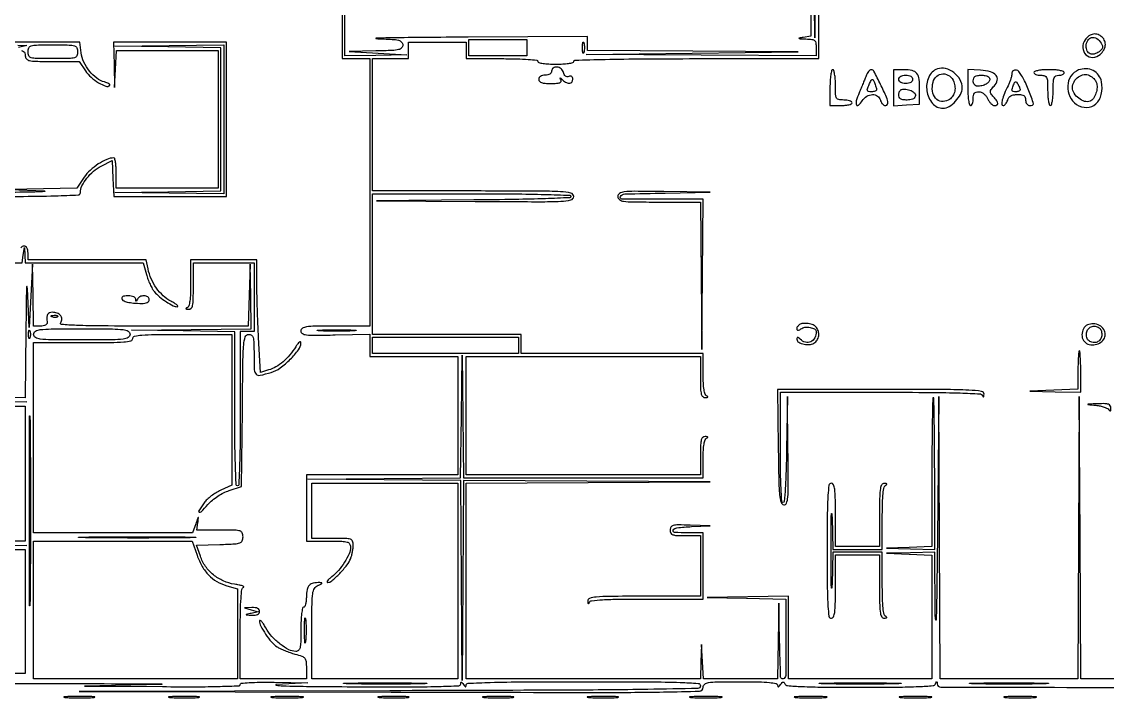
# Model space of a CAD drawing. Extents: x 23 to 255, y 40 to 184.
# Drawn here: x 200.56 to 233.89, y 39.85 to 60.61 of the extents above; entities that cross this region are included whole.
import ezdxf

# ---------------------------------------------------------------- set-up
doc = ezdxf.new("R2010")
doc.units = 0
doc.header["$MEASUREMENT"] = 0

msp = doc.modelspace()

# ---------------------------------------------------------------- linework, layer by layer
for points in [[(207.919475, 175.632891, 0.000007), (191.762556, 175.634099, 0.00002), (173.0434, 175.634494, 0.000013), (151.49745, 175.633531)], [(224.931459, 64.52865), (224.911519, 60.1083), (224.8668, 64.2537, 0.000649)], [(237.134568, 40.4388), (233.074537, 40.4388), (233.051833, 44.77455), (233.029129, 49.1103), (233.008765, 44.77455), (232.9884, 40.4388), (230.8734, 40.4388), (228.7584, 40.4388), (228.738404, 44.77455), (228.718409, 49.1103), (228.6738, 44.7534, -0.000792), (228.655278, 43.186748, -0.003405), (228.636421, 42.254131, -0.880238), (228.622411, 42.252722, -0.054365), (228.609196, 42.36345), (228.5892, 44.3304), (227.84895, 44.31318), (227.1087, 44.29596), (227.80665, 44.267459), (228.5046, 44.238957), (228.5046, 42.338879), (228.5046, 40.4388), (226.305, 40.4388), (224.1054, 40.4388), (224.1054, 41.7078), (224.1054, 42.9768), (222.85755, 42.958166), (221.6097, 42.939532), (222.81525, 42.913543), (224.0208, 42.887554), (224.0208, 41.663177, -0.002436), (224.015359, 40.546353, -0.323263), (223.938841, 40.442515, -0.498164), (223.860599, 40.497661, -0.002509), (223.830244, 41.60205), (223.804113, 42.7653), (223.785557, 41.60205), (223.767, 40.4388), (222.628937, 40.4388), (221.490874, 40.4388), (221.460838, 40.96755), (221.430801, 41.4963), (221.414501, 40.96755), (221.3982, 40.4388), (217.8027, 40.4388), (214.2072, 40.4388), (214.2072, 43.44122), (214.2072, 46.44364), (217.95075, 46.466573), (221.6943, 46.489506), (217.909505, 46.509753), (214.124711, 46.53), (214.101417, 43.46325), (214.078123, 40.3965), (214.058061, 43.461912), (214.038, 46.527323), (211.69035, 46.551206), (209.3427, 46.575088), (211.688731, 46.594844), (214.034763, 46.6146), (214.059235, 48.49695), (214.083706, 50.3793), (214.103153, 48.49695), (214.1226, 46.6146), (217.8027, 46.6146), (221.4828, 46.6146), (221.4828, 47.19975, -0.011894), (221.488994, 47.460096, -0.029834), (221.509315, 47.648885, -0.038846), (221.541388, 47.777423, -0.219708), (221.58855, 47.827571, 0.051902), (221.622224, 47.845413, 0.449116), (221.624257, 47.860309, 0.185333), (221.602642, 47.871996, 0.021021), (221.54625, 47.876921, 0.189296), (221.470108, 47.850918, 0.156224), (221.424399, 47.777622, 0.05481), (221.402954, 47.623382, 0.00716), (221.3982, 47.2914), (221.3982, 46.6992), (217.8027, 46.6992), (214.2072, 46.6992), (214.2072, 48.5181), (214.2072, 50.337), (217.8027, 50.337), (221.3982, 50.337), (221.3982, 49.7025, 0.006464), (221.402835, 49.344006, 0.051478), (221.424062, 49.180005, 0.151127), (221.469719, 49.102362, 0.198634), (221.54625, 49.074679, 0.021021), (221.602642, 49.079604, 0.185333), (221.624257, 49.091291, 0.449116), (221.622224, 49.106187, 0.051902), (221.58855, 49.124029, -0.22427), (221.540804, 49.175691, -0.037086), (221.508953, 49.311321, -0.028397), (221.488859, 49.512118, -0.010741), (221.4828, 49.79415), (221.4828, 50.4216), (218.691, 50.4216), (215.8992, 50.4216), (215.8992, 50.7177), (215.8992, 51.0138), (213.615, 51.0138), (211.3308, 51.0138), (211.3308, 53.1711), (211.3308, 55.3284), (214.3764, 55.3284, -0.001938), (215.681574, 55.323341, -0.004916), (216.629584, 55.30667, -0.00127), (217.384072, 55.284063, -0.404728), (217.422, 55.244882, -0.402274), (217.384429, 55.205741, -0.001279), (216.639738, 55.177147, -0.00498), (215.708963, 55.153073, -0.002017), (214.43985, 55.138015), (211.4577, 55.114665), (214.48215, 55.094632, 0.000771), (216.460984, 55.084577, 0.013206), (217.109898, 55.099421, 0.041206), (217.423722, 55.140974, 0.352833), (217.5066, 55.2438, 0.353515), (217.422921, 55.347362, 0.039232), (217.099463, 55.390691, 0.012921), (216.43438, 55.409917, 0.000765), (214.4187, 55.413), (211.3308, 55.413), (211.3308, 57.4434), (211.3308, 59.4738), (211.8807, 59.4738), (212.4306, 59.4738), (212.4306, 59.7276), (212.4306, 59.9814), (213.3189, 59.9814), (214.2072, 59.9814), (214.2072, 59.7276), (214.2072, 59.4738), (215.307, 59.4738, -0.005894), (215.76452, 59.468407, -0.0133), (216.1107, 59.451023, -0.008303), (216.373469, 59.426415, -0.382355), (216.4068, 59.3892, 0.345347), (216.433373, 59.355315, 0.022017), (216.565425, 59.329004, 0.024301), (216.742106, 59.310552, 0.013867), (216.9567, 59.3046, 0.013867), (217.171294, 59.310552, 0.024301), (217.347975, 59.329004, 0.022017), (217.480027, 59.355315, 0.345347), (217.5066, 59.3892, -0.406577), (217.546094, 59.42974, -0.000919), (218.468925, 59.452175, -0.004094), (219.633756, 59.468811, -0.001523), (221.2713, 59.4738), (225.036, 59.4738), (225.036, 63.9153)], [(210.4002, 63.2808), (210.4002, 59.4738), (210.8232, 59.4738), (211.2462, 59.4738), (211.2462, 55.3707), (211.2462, 51.2676), (210.1887, 51.2676, 0.00326), (209.566635, 51.263544, 0.03152), (209.303418, 51.243486, 0.098473), (209.176731, 51.199328, 0.2655), (209.131046, 51.11955, 0.26604), (209.176185, 51.040528, 0.104591), (209.29943, 50.999229, 0.031799), (209.558837, 50.985898, 0.003083), (210.188546, 50.997485), (211.2462, 51.02347), (211.2462, 50.680235), (211.2462, 50.337), (212.5998, 50.337), (213.9534, 50.337), (213.9534, 48.5181), (213.9534, 46.6992), (211.6269, 46.6992), (209.3004, 46.6992), (209.3004, 45.684), (209.3004, 44.6688), (209.9772, 44.6688, -0.00507), (210.393798, 44.664576, -0.060113), (210.553487, 44.642014, -0.193351), (210.626219, 44.587586, -0.13745), (210.654, 44.488436, -0.103079), (210.611384, 44.283915, -0.037935), (210.472773, 44.021967, -0.037484), (210.283574, 43.766501, -0.054349), (210.078332, 43.575372, 0.020253), (209.997401, 43.509697, 0.052132), (209.946437, 43.454373, 0.147816), (209.933836, 43.4195, 0.421915), (209.949542, 43.40248, 0.188076), (210.084067, 43.450796, 0.021339), (210.32301, 43.677576, 0.02624), (210.545876, 43.933547, 0.075287), (210.66137, 44.138285, 0.027186), (210.690972, 44.231027, 0.01701), (210.715914, 44.342256, 0.017062), (210.733057, 44.453833, 0.029592), (210.7386, 44.547407, 0.094538), (210.716065, 44.665524, 0.223579), (210.652304, 44.725384, 0.073537), (210.510679, 44.749273, 0.005075), (210.1041, 44.7534), (209.4696, 44.7534), (209.4696, 45.5994), (209.4696, 46.4454), (211.7115, 46.4454), (213.9534, 46.4454), (213.9534, 43.4421), (213.9534, 40.4388), (211.7115, 40.4388), (209.4696, 40.4388), (209.4696, 41.837426, -0.002003), (209.473239, 42.745545, -0.030088), (209.494785, 43.061121, -0.104788), (209.550325, 43.219567, -0.16206), (209.65995, 43.312564, 0.010889), (209.747294, 43.349901, 0.152103), (209.772537, 43.372384, 0.522245), (209.765505, 43.388076, 0.037254), (209.709169, 43.394438, 0.05951), (209.51268, 43.378506, 0.152941), (209.389207, 43.310521, 0.142658), (209.321443, 43.180532, 0.049326), (209.3004, 42.967749, -0.024256), (209.294273, 42.841534, -0.038627), (209.275549, 42.735146, -0.045489), (209.248525, 42.659319, -0.292306), (209.2158, 42.6384, 0.358912), (209.180791, 42.609554, 0.01702), (209.154994, 42.44805, 0.020476), (209.136945, 42.232166, 0.010616), (209.1312, 41.9616, -0.005727), (209.126697, 41.568467, -0.051194), (209.105153, 41.397305, -0.155008), (209.057127, 41.316282, -0.184076), (208.974511, 41.2848, -0.122705), (208.760462, 41.338133, -0.04431), (208.495781, 41.510389, -0.042824), (208.242102, 41.747237, -0.054747), (208.05523, 42.006402, 0.014191), (207.981916, 42.127685, 0.036718), (207.92046, 42.209286, 0.110463), (207.882117, 42.237352, 0.536836), (207.863592, 42.225386, 0.122648), (207.902762, 42.059716, 0.028913), (208.048679, 41.812979, 0.030663), (208.230115, 41.57588, 0.069178), (208.400088, 41.42735, 0.03424), (208.499932, 41.371294, 0.014031), (208.642243, 41.30858, 0.013805), (208.799367, 41.249545, 0.017193), (208.948498, 41.203836, -0.019135), (209.163092, 41.137148, -0.137167), (209.251062, 41.075376, -0.148795), (209.290627, 40.979272, -0.023784), (209.3004, 40.773939), (209.3004, 40.4388), (208.2852, 40.4388), (207.27, 40.4388), (207.27, 41.82765, -0.00367), (207.274975, 42.505533, -0.014853), (207.293308, 42.918313, -0.016185), (207.322076, 43.18754, -0.28333), (207.37575, 43.252439, 0.587167), (207.379225, 43.271389, 0.091781), (207.336598, 43.295078, 0.031242), (207.23587, 43.322058, 0.0122), (207.093967, 43.347126, -0.066641), (206.749757, 43.447423, -0.067335), (206.445379, 43.634494, -0.068172), (206.20472, 43.893285, -0.071311), (206.046908, 44.2035), (205.931672, 44.5419), (206.643136, 44.566344, 0.004471), (207.1009, 44.58617, 0.06605), (207.258695, 44.615559, 0.211985), (207.329083, 44.679037, 0.105181), (207.3546, 44.798994, 0.101452), (207.329981, 44.919076, 0.22365), (207.261594, 44.979825, 0.067448), (207.107797, 45.003315, 0.004218), (206.647232, 45.0072), (205.939863, 45.0072), (205.968737, 45.23985, 0.002475), (205.986033, 45.385099, 0.631304), (205.97755, 45.390396, 0.16766), (205.96362, 45.372829, 0.001272), (205.902467, 45.19755), (205.807323, 44.9226), (203.366162, 44.9226), (200.925, 44.9226), (200.925, 47.8413), (200.925, 50.76), (202.4478, 50.76, 0.002473), (203.293295, 50.764182, 0.018314), (203.69565, 50.782912, 0.036432), (203.915491, 50.817483, 0.348679), (203.9706, 50.8869, -0.348679), (204.025709, 50.956317, -0.036432), (204.24555, 50.990887, -0.018314), (204.647905, 51.009618, -0.002473), (205.4934, 51.0138), (207.0162, 51.0138), (207.0162, 48.700149), (207.0162, 46.386497), (206.672809, 46.23165, 0.032181), (206.529302, 46.155478, 0.024295), (206.382053, 46.054546, 0.024791), (206.252551, 45.945679, 0.050894), (206.165209, 45.846191, 0.007712), (205.998003, 45.603536, 0.454451), (206.010498, 45.557525, 0.326639), (206.068431, 45.568001, 0.007012), (206.27595, 45.792352, -0.036635), (206.413185, 45.924136, -0.02826), (206.580243, 46.047326, -0.028385), (206.759056, 46.150214, -0.038369), (206.9316, 46.220873), (207.3123, 46.343651), (207.334788, 48.678726, -0.001087), (207.352515, 50.18041, -0.016842), (207.377086, 50.695605, -0.056292), (207.425162, 50.940559, -0.327103), (207.525138, 51.0138, -0.152785), (207.61511, 50.98565, -0.178282), (207.666255, 50.912705, -0.058778), (207.688517, 50.756099, -0.005948), (207.693, 50.3793, 0.009994), (207.702128, 49.922706, 0.186331), (207.758308, 49.792882, 0.257293), (207.878225, 49.75706, 0.019433), (208.218484, 49.844753, 0.08503), (208.496081, 49.982547, 0.038346), (208.806147, 50.247473, 0.036473), (209.060297, 50.540675, 0.162314), (209.130884, 50.754078, 0.270094), (209.115449, 50.780421, 0.300278), (209.086411, 50.778379, 0.071523), (209.036657, 50.727514, 0.01895), (208.972939, 50.6331, -0.035732), (208.791903, 50.383342, -0.040996), (208.584607, 50.174041, -0.044397), (208.363714, 50.016501, -0.062957), (208.14212, 49.921491), (207.887347, 49.848423), (207.832817, 50.917562, -0.002642), (207.811911, 51.374932, -0.002147), (207.794204, 51.865238, -0.002169), (207.781789, 52.31713, -0.005651), (207.777943, 52.64235), (207.7776, 53.298), (206.7624, 53.298), (205.7472, 53.298), (205.7472, 52.58595, -0.008963), (205.741364, 52.260432, -0.025846), (205.721641, 52.035681, -0.033663), (205.690212, 51.885657, -0.232419), (205.64145, 51.831229, 0.051902), (205.607776, 51.813387, 0.449116), (205.605743, 51.798491, 0.185333), (205.627358, 51.786804, 0.021021), (205.68375, 51.781879, 0.216253), (205.760992, 51.812808, 0.140689), (205.806492, 51.899266, 0.04586), (205.827358, 52.082739, 0.005396), (205.8318, 52.4943), (205.8318, 53.2134), (206.7624, 53.2134), (207.693, 53.2134), (207.693, 52.1559), (207.693, 51.0984), (207.4815, 51.0984), (207.27, 51.0984), (207.27, 48.7296, -0.002496), (207.264912, 47.710309, -0.006429), (207.248095, 46.97415, -0.002187), (207.225022, 46.398699, -0.401255), (207.1854, 46.3608, -0.401243), (207.145779, 46.398696, -0.00219), (207.122706, 46.973683, -0.006434), (207.105888, 47.709269, -0.002498), (207.1008, 48.727733), (207.1008, 51.094667), (205.51455, 51.119666), (203.9283, 51.144666), (205.76835, 51.163833), (207.6084, 51.183), (207.590316, 52.17705), (207.572232, 53.1711), (207.545245, 52.21935), (207.518259, 51.2676), (204.59197, 51.2676, -0.001262), (203.016443, 51.271578, -0.008614), (202.23958, 51.288888, -0.011065), (201.784904, 51.316948, -0.606163), (201.758628, 51.379593, 0.176132), (201.795671, 51.482981, 0.17385), (201.757943, 51.586687, 0.130821), (201.649567, 51.663643, 0.089562), (201.50028, 51.6906, 0.104968), (201.410505, 51.671543, 0.173945), (201.355152, 51.618638, 0.114841), (201.332432, 51.523702, 0.033849), (201.341685, 51.37335, -0.197844), (201.330629, 51.33204, -0.109255), (201.290051, 51.297793, -0.076426), (201.223908, 51.275079, -0.044589), (201.140209, 51.2676), (200.925, 51.2676), (200.908125, 52.21935), (200.89125, 53.1711), (200.841885, 52.1982), (200.79252, 51.2253), (200.749944, 52.1982, 0.014278), (200.729844, 52.475761, 0.924471), (200.712997, 52.475384, 0.010848), (200.699721, 52.089234, 0.000967), (200.689284, 51.117315), (200.6712, 49.063529), (197.879359, 49.086915, 0.002091)], [(224.7822, 62.990319), (224.7822, 60.161839), (224.54955, 60.126595, 0.005737), (224.427859, 60.10673, 0.703743), (224.425976, 60.095828, 0.117172), (224.458207, 60.086487, 0.002217), (224.63415, 60.078676, -0.019294), (224.822076, 60.06389, -0.146417), (224.902756, 60.029029, -0.1854), (224.941142, 59.959678, -0.034736), (224.9514, 59.8122), (224.9514, 59.5584), (221.41935, 59.578038), (217.8873, 59.597676), (221.1444, 59.643), (224.4015, 59.688324), (221.16555, 59.707962), (217.9296, 59.7276), (217.9296, 59.9391), (217.9296, 60.1506), (214.27065, 60.132894, 0.000804), (212.919493, 60.124183, 0.001988), (211.928816, 60.112265, 0.004964), (211.436536, 60.099495, 0.965898), (211.43655, 60.087531, -0.004354), (211.930213, 60.066673, -0.044987), (212.131722, 60.038102, -0.146325), (212.225255, 59.984381, -0.192024), (212.2614, 59.893736, -0.191182), (212.225524, 59.803339, -0.150423), (212.133134, 59.750859, -0.045268), (211.933136, 59.725221, -0.004238), (211.43655, 59.71104), (210.6117, 59.69448), (211.5, 59.643), (212.3883, 59.59152), (211.43655, 59.57496), (210.4848, 59.5584), (210.4848, 60.9966, -0.001667)], [(198.1332, 55.2438, 0.000848), (200.47757, 55.247774, 0.006245), (201.596786, 55.26555, 0.004881), (202.294892, 55.292184, 0.400254), (202.3632, 55.363844, -0.115064), (202.41089, 55.568332, -0.051404), (202.558787, 55.803729, -0.049077), (202.766402, 56.021401, -0.062147), (202.9977, 56.17521), (203.3361, 56.344008), (203.361115, 55.793904), (203.386131, 55.2438), (205.116565, 55.2438), (206.847, 55.2438), (206.847, 57.6126), (206.847, 59.9814), (205.1127, 59.9814), (203.3784, 59.9814), (203.39497, 59.28345), (203.41154, 58.5855), (203.441135, 59.15655), (203.470731, 59.7276), (205.031965, 59.7276), (206.5932, 59.7276), (206.5932, 57.6126), (206.5932, 55.4976), (205.0281, 55.4976), (203.463, 55.4976), (203.463, 55.9629, 0.015002), (203.457647, 56.141278, 0.024573), (203.441184, 56.291518, 0.021686), (203.417898, 56.405428, 0.344143), (203.388732, 56.4282, 0.103079), (203.174654, 56.383592, 0.0418), (202.911084, 56.241508, 0.041091), (202.659984, 56.046587, 0.061064), (202.479478, 55.835124), (202.256116, 55.4976), (201.231008, 55.480452), (200.2059, 55.463303), (201.2634, 55.413, -0.950597), (201.263459, 55.39403, -0.009302), (200.780123, 55.377033, -0.002928), (199.673412, 55.365199, -0.00112)], [(200.550037, 59.7241, -0.115051), (200.619718, 59.692373, -0.148331), (200.658016, 59.638718, -0.081531), (200.6712, 59.5584, 0.183425), (200.706179, 59.46626, 0.161936), (200.795529, 59.414616, 0.046607), (200.991397, 59.393013, 0.004), (201.49605, 59.388622), (202.3209, 59.388044), (202.516657, 59.100546, 0.062916), (202.688805, 58.905632, 0.045979), (202.922455, 58.735354, 0.046506), (203.146269, 58.628633, 0.292268), (203.264195, 58.654595, 0.36951), (203.265992, 58.677726, 0.095175), (203.236343, 58.705381, 0.05286), (203.178399, 58.733746, 0.02593), (203.099769, 58.757875, -0.104335), (202.867309, 58.871264, -0.058842), (202.643166, 59.092685, -0.057133), (202.469098, 59.370443, -0.078244), (202.385, 59.652774), (202.340922, 59.9814), (201.167661, 59.9814), (199.9944, 59.9814)], [(197.789181, 53.2134), (200.575361, 53.2134), (200.610605, 53.44605), (200.645848, 53.6787), (200.658524, 53.44605), (200.6712, 53.2134), (202.479105, 53.2134), (204.287011, 53.2134), (204.388626, 52.85385, 0.02107), (204.437952, 52.703782, 0.018019), (204.502112, 52.550205, 0.018398), (204.570662, 52.414773, 0.048253), (204.63227, 52.325065, 0.044989), (204.791686, 52.16652, 0.029111), (205.001377, 52.012168, 0.027193), (205.208606, 51.892976, 0.126155), (205.342373, 51.863539, 0.526397), (205.35327, 51.88064, 0.119061), (205.3284, 51.914131, 0.037868), (205.253644, 51.967425, 0.0144), (205.142124, 52.030515, -0.064688), (204.903798, 52.198952, -0.052434), (204.696844, 52.434157, -0.050691), (204.53706, 52.716149, -0.051498), (204.438304, 53.02305), (204.380156, 53.298), (202.567978, 53.298), (200.7558, 53.298), (200.7558, 53.5095, 0.04716), (200.747456, 53.59777, 0.088208), (200.72196, 53.6646, 0.118484), (200.68135, 53.705956, 0.140575), (200.6289, 53.721, 0.140575), (200.57645, 53.705956, 0.118484), (200.53584, 53.6646, 0.088208)], [(180.053836, 40.31256, -0.000056), (189.504, 40.314428, -0.000244)], [(197.90055, 48.962211), (200.7135, 48.93874), (197.90055, 48.91877, 0.001015)], [(196.145196, 40.311752, -0.000507), (201.325528, 40.301882, -0.000554), (204.85877, 40.287655, -0.987729), (204.8589, 40.2696), (202.4901, 40.223264), (204.88005, 40.204132, 0.002427), (205.915449, 40.200869, 0.006421), (206.656145, 40.211643, 0.002223), (207.231785, 40.229973, 0.403628), (207.27, 40.2696, -0.383982), (207.303278, 40.306544, -0.009763), (207.546019, 40.327173, -0.014288), (207.871109, 40.339104, -0.006097), (208.30635, 40.337325), (209.3427, 40.32045), (208.3698, 40.2696, 0.898108), (208.368635, 40.248452, 0.033377), (208.580756, 40.228118, 0.004651), (209.412181, 40.211872, 0.001288), (210.71745, 40.201875, 0.001286), (212.417478, 40.197606, 0.006672), (213.356164, 40.210189, 0.004091), (213.982402, 40.232073, 0.39809), (214.039295, 40.29075, -0.066727), (214.044935, 40.329236, -0.405416), (214.060769, 40.338337, -0.167501), (214.085356, 40.322209, -0.021149), (214.1226, 40.2696, 0.021149), (214.159844, 40.216991, 0.167501), (214.184431, 40.200862, 0.405416), (214.200265, 40.209964, 0.066727), (214.205905, 40.24845, -0.398047), (214.263203, 40.307553, -0.003467), (214.947442, 40.33242, -0.006154), (215.965127, 40.34981, -0.001195), (217.8027, 40.3542, -0.000941), (219.849659, 40.350347, -0.007854), (220.776081, 40.332306, -0.008518), (221.327449, 40.303491, -0.394074), (221.3982, 40.227663, -0.408118), (221.319138, 40.146935, -0.001325), (219.779057, 40.118891, -0.002977), (217.349434, 40.095558, -0.000339), (211.85955, 40.079246), (202.3209, 40.057367), (211.90185, 40.036583, 0.000225), (218.260343, 40.025651, 0.00419), (220.266629, 40.039916, 0.005271), (221.370639, 40.068661, 0.403542), (221.4828, 40.185, -0.22979), (221.528342, 40.278863, -0.130799), (221.646713, 40.329917, -0.034233), (221.908494, 40.350546, -0.00255), (222.6249, 40.3542, -0.004352), (223.184695, 40.349327, -0.018706), (223.517454, 40.331068, -0.024831), (223.723933, 40.301575, -0.355712), (223.768295, 40.24845, 0.072317), (223.774436, 40.209566, 0.393062), (223.791329, 40.199877, 0.161814), (223.818083, 40.216248, 0.021325), (223.859336, 40.2696, -0.02856), (223.905584, 40.327658, -0.172412), (223.938881, 40.345829, -0.274217), (223.966638, 40.334834, -0.068328), (223.991991, 40.29075, 0.28467), (224.069228, 40.234356, 0.007578), (224.509508, 40.207535, 0.009355), (225.170868, 40.189689, 0.002067), (226.305, 40.185, 0.002066), (227.439205, 40.189688, 0.009357), (228.100488, 40.207533, 0.007578), (228.540683, 40.234351, 0.285192), (228.617771, 40.29075, -0.009076), (228.641482, 40.34657, -0.295955), (228.653244, 40.3542, -0.382689), (228.662358, 40.346027, -0.011437), (228.667121, 40.29075, 0.395221), (228.774054, 40.190136, 0.000131), (234.976384, 40.178106, 0.000131), (241.178815, 40.16933, 0.414551)]]:
    msp.add_lwpolyline(points, format="xyb")
for points in [[(216.0684, 59.8122), (216.0684, 59.5584), (215.1801, 59.5584), (214.2918, 59.5584), (214.2918, 59.8122), (214.2918, 60.066), (215.1801, 60.066), (216.0684, 60.066)], [(206.7624, 57.6126), (206.7624, 55.3284), (205.09155, 55.347612), (203.4207, 55.366825), (205.04925, 55.391739), (206.6778, 55.416654), (206.6778, 57.6126), (206.6778, 59.808546), (205.04925, 59.833461), (203.4207, 59.858375), (205.09155, 59.877588), (206.7624, 59.8968)], [(215.8146, 50.6754), (215.8146, 50.4216), (213.5727, 50.4216), (211.3308, 50.4216), (211.3308, 50.6754), (211.3308, 50.9292), (213.5727, 50.9292), (215.8146, 50.9292)]]:
    msp.add_lwpolyline(points, close=True)
for points in [[(233.208721, 60.05292, 0.162366), (233.136693, 59.810746, 0.193319), (233.232107, 59.594046, 0.206139), (233.444538, 59.512255, 0.175909), (233.668351, 59.603552, 0.071245), (233.778163, 59.735798, 0.107816), (233.827294, 59.876507, 0.121161), (233.810843, 60.012922, 0.106458), (233.73288, 60.13368, 0.110099), (233.607043, 60.213644, 0.125564), (233.465311, 60.227428, 0.116479), (233.326237, 60.171106, 0.085982)], [(233.701456, 59.95026, -0.056091), (233.738368, 59.871355, -0.143232), (233.740928, 59.808888, -0.130078), (233.709167, 59.751062, -0.042707), (233.635827, 59.686156, -0.090525), (233.49008, 59.614209, -0.173307), (233.361516, 59.622606, -0.18693), (233.273897, 59.708942, -0.106192), (233.2422, 59.856501, -0.127735), (233.288141, 60.033397, -0.218695), (233.408868, 60.12179, -0.19862), (233.564633, 60.091712, -0.110012)], [(202.2786, 59.6853, -0.104331), (202.252707, 59.562561, -0.224677), (202.18131, 59.500825, -0.064117), (202.01934, 59.477523, -0.003707), (201.5172, 59.4738, -0.003707), (201.01506, 59.477523, -0.064117), (200.85309, 59.500825, -0.224677), (200.781693, 59.562561, -0.104331), (200.7558, 59.6853, -0.104331), (200.781693, 59.808039, -0.224677), (200.85309, 59.869775, -0.064117), (201.01506, 59.893077, -0.003707), (201.5172, 59.8968, -0.003707), (202.01934, 59.893077, -0.064117), (202.18131, 59.869775, -0.224677), (202.252707, 59.808039, -0.104331)], [(217.818717, 59.66415, -0.161593), (217.804478, 59.642227, -0.542911), (217.791392, 59.646569, -0.052887), (217.782372, 59.706282, -0.011065), (217.780027, 59.8122, -0.011065), (217.782372, 59.918118, -0.052887), (217.791392, 59.977831, -0.542911), (217.804478, 59.982173, -0.161593), (217.818717, 59.96025, -0.039571), (217.830748, 59.892801, -0.024357), (217.834676, 59.8122, -0.024357), (217.830748, 59.731599, -0.039571)], [(216.8298, 59.0931, -0.137041), (216.815446, 59.041711, -0.114165), (216.77575, 59.000946, -0.089356), (216.712893, 58.974881, -0.053767), (216.6324, 58.9662, 0.053767), (216.551907, 58.957519, 0.089356), (216.48905, 58.931454, 0.114165), (216.449354, 58.890689, 0.137041), (216.435, 58.8393, 0.186073), (216.457653, 58.780537, 0.127137), (216.518082, 58.740773, 0.065021), (216.6279, 58.7186, 0.017343), (216.806593, 58.7124, 0.013783), (216.983539, 58.717279, 0.068047), (217.081237, 58.736171, 0.201045), (217.120002, 58.770424, 0.245846), (217.118482, 58.81815, -0.009535), (217.088589, 58.873537, -0.561535), (217.093505, 58.8816, -0.184745), (217.110107, 58.875249, -0.004358), (217.172709, 58.81815, 0.062998), (217.28418, 58.738175, 0.14537), (217.384104, 58.717106, 0.226076), (217.451552, 58.756227, 0.151269), (217.4784, 58.842941, 0.085616), (217.469852, 58.892493, 0.156123), (217.445206, 58.924821, 0.157705), (217.406574, 58.936638, 0.087828), (217.357771, 58.927191, -0.120564), (217.305314, 58.920523, -0.132813), (217.257807, 58.939367, -0.107774), (217.219227, 58.983856, -0.061048), (217.192804, 59.050451, 0.160082), (217.120486, 59.162474, 0.141718), (216.992078, 59.216539, 0.186318), (216.878305, 59.187311, 0.242313)], [(225.3744, 58.5855), (225.3744, 58.0356), (225.7128, 58.0356, 0.023598), (225.842487, 58.041724, 0.037669), (225.951795, 58.060451, 0.04382), (226.029961, 58.087449, 0.295869), (226.0512, 58.1202, 0.254951), (226.033471, 58.152709, 0.06271), (225.976646, 58.179949, 0.048861), (225.894627, 58.198644, 0.031626), (225.7974, 58.2048, -0.041432), (225.642409, 58.217665, -0.230406), (225.576286, 58.264725, -0.11737), (225.548451, 58.367021, -0.008002), (225.5436, 58.6701, 0.017105), (225.537496, 58.848466, 0.027868), (225.518749, 58.998718, 0.026982), (225.492081, 59.110691, 0.332234), (225.459, 59.1354, 0.345347), (225.425115, 59.108827, 0.022017), (225.398804, 58.976775, 0.024301), (225.380352, 58.800094, 0.013867)], [(226.482161, 58.94505, -0.003794), (226.444953, 58.849482, -0.001353), (226.390435, 58.713607, -0.001343), (226.329815, 58.56485, -0.001586), (226.271644, 58.424461, 0.024396), (226.183413, 58.180639, 0.170366), (226.188284, 58.056006, 0.535664), (226.249536, 58.042906, 0.051563), (226.366867, 58.18365, -0.107745), (226.507196, 58.318164, -0.128572), (226.682098, 58.37109, -0.159041), (226.834556, 58.327689, -0.182548), (226.921713, 58.2048, 0.098897), (226.971404, 58.102696, 0.132631), (227.05255, 58.040109, 0.260092), (227.119363, 58.04787, 0.241076), (227.151, 58.109673, 0.104807), (227.113036, 58.288795, 0.010659), (226.927313, 58.6843, 0.006324), (226.720613, 59.088226, 0.278148), (226.642373, 59.1354, 0.166008), (226.6036, 59.122162, 0.053332), (226.559109, 59.079485, 0.046435), (226.516356, 59.017899, 0.037603)], [(227.3202, 58.580865), (227.3202, 58.026329), (227.72205, 58.052115), (228.1239, 58.0779), (228.127758, 58.5009, 0.027513), (228.112102, 58.841802, 0.13742), (228.042854, 59.018225, 0.178808), (227.903047, 59.107789, 0.054022), (227.648241, 59.1354), (227.3202, 59.1354)], [(228.6738, 59.160443, 0.209808), (228.405693, 58.910207, 0.137955), (228.349262, 58.485402, 0.141542), (228.522464, 58.100997, 0.220013), (228.846845, 57.951, 0.141815), (229.031597, 58.004476, 0.062359), (229.230056, 58.167625, 0.061943), (229.384258, 58.37715, 0.12838), (229.4352, 58.572282, 0.128969), (229.367802, 58.829234, 0.100341), (229.178115, 59.048561, 0.103495), (228.923628, 59.171956, 0.146673)], [(229.175853, 58.767237, -0.072158), (229.21238, 58.596073, -0.089095), (229.194251, 58.434215, -0.096545), (229.123342, 58.298592, -0.101636), (229.007761, 58.202424, -0.155345), (228.794334, 58.162888, -0.187712), (228.616333, 58.259245, -0.146984), (228.521721, 58.47595, -0.091674), (228.539319, 58.754614, -0.156871), (228.651552, 58.934783, -0.17234), (228.843407, 59.007251, -0.165806), (229.043657, 58.943372, -0.145787)], [(229.6044, 58.590135, 0.013715), (229.610343, 58.373498, 0.024139), (229.628777, 58.195384, 0.021805), (229.655068, 58.062268, 0.345936), (229.689, 58.0356, 0.226478), (229.721396, 58.051068, 0.074992), (229.748749, 58.097728, 0.057076), (229.767414, 58.166108, 0.038131), (229.7736, 58.2471, -0.044899), (229.782638, 58.347546, -0.125776), (229.811851, 58.411293, -0.14998), (229.86431, 58.446653, -0.073976), (229.944614, 58.4586, -0.099216), (230.019759, 58.443541, -0.068524), (230.094724, 58.399375, -0.06243), (230.16137, 58.331582, -0.056219), (230.211993, 58.2471, 0.041165), (230.257239, 58.166174, 0.047285), (230.31334, 58.097728, 0.053401), (230.371371, 58.050512, 0.145081), (230.42168, 58.0356, 0.108133), (230.501988, 58.053173, 0.32008), (230.528524, 58.099478, 0.136123), (230.497767, 58.178837, 0.023813), (230.394988, 58.303889, -0.029004), (230.317556, 58.400119, -0.169863), (230.299695, 58.461521, -0.150369), (230.322931, 58.524791, -0.021282), (230.412582, 58.632752, 0.117573), (230.510804, 58.811911, 0.24844), (230.477273, 58.962141, 0.154191), (230.305177, 59.069606, 0.04672), (229.997584, 59.118885), (229.6044, 59.144671)], [(230.958, 59.010502, -0.057145), (230.950169, 58.942207, -0.019813), (230.923871, 58.846424, -0.019385), (230.886291, 58.742288, -0.021348), (230.841818, 58.644749, 0.017792), (230.728431, 58.400679, 0.03987), (230.664253, 58.206772, 0.064901), (230.64995, 58.077628, 0.408567), (230.692798, 58.0356, 0.162178), (230.729089, 58.047689, 0.060682), (230.768322, 58.085302, 0.051981), (230.804303, 58.140057, 0.042572), (230.8311, 58.2048, -0.084964), (230.870523, 58.281109, -0.103733), (230.930933, 58.333848, -0.085875), (231.016869, 58.364212, -0.042103), (231.132901, 58.374, -0.032171), (231.25622, 58.366057, -0.118017), (231.328838, 58.338426, -0.164294), (231.367708, 58.286931, -0.080399), (231.381, 58.2048, 0.072314), (231.390464, 58.139708, 0.08892), (231.418013, 58.08495, 0.10214), (231.459191, 58.048561, 0.130775), (231.5079, 58.0356, 0.075873), (231.594495, 58.048817, 0.362507), (231.619599, 58.08778, 0.060279), (231.597305, 58.177474, 0.001379), (231.439448, 58.588371, 0.018559), (231.350424, 58.795083, 0.030724), (231.258516, 58.961258, 0.034659), (231.171442, 59.079209, 0.170456), (231.101048, 59.120258, 0.081116), (231.042614, 59.121916, 0.130981), (230.996941, 59.102929, 0.137184), (230.968141, 59.064543, 0.093017)], [(231.6348, 59.0508, 0.226478), (231.650268, 59.018404, 0.074992), (231.696928, 58.991051, 0.057076), (231.765308, 58.972386, 0.038131), (231.8463, 58.9662, -0.067911), (231.967213, 58.949701, -0.221767), (232.027036, 58.89852, -0.098356), (232.052842, 58.788576, -0.008616), (232.0578, 58.5009, 0.017105), (232.063904, 58.322534, 0.027868), (232.082651, 58.172282, 0.026982), (232.109319, 58.060309, 0.332234), (232.1424, 58.0356, 0.332234), (232.175481, 58.060309, 0.026982), (232.202149, 58.172282, 0.027868), (232.220896, 58.322534, 0.017105), (232.227, 58.5009, -0.009792), (232.232203, 58.766556, -0.077556), (232.255841, 58.886888, -0.189837), (232.307019, 58.944772, -0.118451), (232.3962, 58.9662, 0.048028), (232.460954, 58.972434, 0.068025), (232.515698, 58.991051, 0.088204), (232.552585, 59.018493, 0.191087), (232.5654, 59.0508, 0.332234), (232.540691, 59.083881, 0.026982), (232.428718, 59.110549, 0.027868), (232.278466, 59.129296, 0.017105), (232.1001, 59.1354, 0.017105), (231.921734, 59.129296, 0.027868), (231.771482, 59.110549, 0.026982), (231.659509, 59.083881, 0.332234)], [(233.008424, 59.126251, 0.159071), (232.773562, 58.940252, 0.132582), (232.672393, 58.636853, 0.126065), (232.735799, 58.311677, 0.137704), (232.946827, 58.069644, 0.145832), (233.260449, 57.975913, 0.187427), (233.538784, 58.083792, 0.156036), (233.705585, 58.374505, 0.099521), (233.710672, 58.767544, 0.115292), (233.623191, 58.966091, 0.11398), (233.456475, 59.106294, 0.10909), (233.238753, 59.163032, 0.098295)], [(226.806654, 58.52205, -0.248594), (226.796564, 58.497772, -0.078948), (226.761684, 58.477238, -0.057488), (226.708902, 58.463218, -0.036211), (226.645214, 58.4586, -0.042243), (226.554498, 58.466278, -0.283269), (226.521984, 58.494849, -0.167824), (226.523888, 58.549574, -0.015051), (226.577845, 58.678115, -0.009469), (226.639543, 58.807001, -0.18479), (226.671553, 58.836225, -0.381457), (226.700686, 58.825446, -0.028169), (226.739285, 58.741565, -0.009464), (226.763235, 58.677162, -0.009831), (226.784412, 58.612706, -0.00958), (226.800548, 58.556296, -0.041527)], [(227.9124, 58.8393, -0.140575), (227.897356, 58.78685, -0.118484), (227.856, 58.74624, -0.088208), (227.78917, 58.720744, -0.04716), (227.7009, 58.7124, -0.04716), (227.61263, 58.720744, -0.088208), (227.5458, 58.74624, -0.118484), (227.504444, 58.78685, -0.140575), (227.4894, 58.8393, -0.140575), (227.504444, 58.89175, -0.118484), (227.5458, 58.93236, -0.088208), (227.61263, 58.957856, -0.04716), (227.7009, 58.9662, -0.04716), (227.78917, 58.957856, -0.088208), (227.856, 58.93236, -0.118484), (227.897356, 58.89175, -0.140575)], [(230.2812, 58.848351, -0.17167), (230.251481, 58.764345, -0.093632), (230.167123, 58.692709, -0.07435), (230.041591, 58.644181, -0.055169), (229.893581, 58.6278, -0.139749), (229.847828, 58.640843, -0.099977), (229.808844, 58.677502, -0.085333), (229.782592, 58.732331, -0.069187), (229.7736, 58.797, -0.081208), (229.78709, 58.879512, -0.166173), (229.826475, 58.93095, -0.116834), (229.900422, 58.958395, -0.030703), (230.0274, 58.9662, -0.034744), (230.134841, 58.958725, -0.074083), (230.214501, 58.935229, -0.111041), (230.263397, 58.897602, -0.175193)], [(231.210505, 58.52205, -0.193208), (231.201351, 58.497827, -0.090249), (231.174143, 58.477238, -0.068991), (231.133372, 58.463274, -0.048097), (231.0849, 58.4586, -0.03708), (230.997092, 58.465121, -0.279769), (230.966437, 58.49062, -0.163417), (230.966066, 58.540827, -0.012459), (231.012073, 58.670274, -0.026892), (231.043073, 58.739659, -0.222828), (231.069653, 58.760217, -0.274684), (231.098503, 58.750776, -0.038367), (231.137678, 58.698343, -0.021926), (231.165152, 58.650484, -0.021387), (231.188577, 58.600009, -0.021863), (231.205272, 58.553992, -0.071094)], [(233.552203, 58.748977, -0.10757), (233.575964, 58.593951, -0.065469), (233.540273, 58.4113, -0.067771), (233.461735, 58.252406, -0.153692), (233.35791, 58.169912, -0.165723), (233.192747, 58.163642, -0.091064), (233.010565, 58.256675, -0.088386), (232.868746, 58.41177, -0.142045), (232.8192, 58.582653, -0.12745), (232.866982, 58.767062, -0.111754), (232.999949, 58.915746, -0.119465), (233.17619, 58.986294, -0.159931), (233.344658, 58.956642, -0.040571), (233.409676, 58.914739, -0.033037), (233.471995, 58.86012, -0.03417), (233.522862, 58.801747, -0.070634)], [(227.863181, 58.491849, -0.12036), (227.977897, 58.412357, -0.287869), (227.994175, 58.314401, -0.212506), (227.90765, 58.232802, -0.084531), (227.7432, 58.2048, -0.030703), (227.616222, 58.212605, -0.116834), (227.542275, 58.24005, -0.166173), (227.50289, 58.291488, -0.081208), (227.4894, 58.374, -0.125881), (227.515357, 58.475469, -0.193483), (227.584525, 58.532284, -0.125591), (227.700382, 58.538727, -0.043047)], [(218.8602, 55.2438, 0.245119), (218.909512, 55.149256, 0.119713), (219.039802, 55.098573, 0.030959), (219.327647, 55.07816, 0.002225), (220.127818, 55.0746), (221.395436, 55.0746), (221.41941, 52.81155), (221.443383, 50.5485), (221.463092, 52.85385), (221.4828, 55.1592), (220.2138, 55.1592, -0.002261), (218.988065, 55.164742, -0.568755), (218.942991, 55.242114, -0.265181), (219.073278, 55.321208, -0.002159), (220.31955, 55.349702), (221.6943, 55.375195), (220.27725, 55.394097, 0.001872), (219.372187, 55.402781, 0.027887), (219.056118, 55.386993, 0.111044), (218.913406, 55.338612, 0.261413)], [(203.6322, 52.115212, 0.285493), (203.67037, 52.053811, 0.054046), (203.799903, 52.006465, 0.039934), (203.994096, 51.974604, 0.019382), (204.24555, 51.963525, 0.040259), (204.341964, 51.97079, 0.077489), (204.415553, 51.994391, 0.110528), (204.461509, 52.031949, 0.167915), (204.4782, 52.08025, 0.261875), (204.432888, 52.160831, 0.128975), (204.316591, 52.195506, 0.112771), (204.186621, 52.170327, 0.195256), (204.111229, 52.09245, -0.009076), (204.087518, 52.03663, -0.295955), (204.075756, 52.029, -0.382689), (204.066642, 52.037173, -0.011437), (204.061879, 52.09245, 0.30448), (204.005991, 52.16533, 0.068243), (203.844114, 52.196328, 0.071917), (203.684804, 52.181845, 0.347154)], [(201.663488, 51.554887, -0.126455), (201.635829, 51.538539, -0.060344), (201.594772, 51.531842, -0.05415), (201.547603, 51.535008, -0.051402), (201.501338, 51.548209, -0.054073), (201.466087, 51.566952, -0.470617), (201.464628, 51.58237, -0.168741), (201.489311, 51.594326, -0.018894), (201.55245, 51.599321, -0.028489), (201.611347, 51.598391, -0.077125), (201.651954, 51.589024, -0.208169), (201.667397, 51.573403, -0.296942)], [(224.4156, 51.2958, 0.079457), (224.360255, 51.219384, 0.252085), (224.361821, 51.15835, 0.350462), (224.408416, 51.139896, 0.099237), (224.48204, 51.179631, -0.143795), (224.600472, 51.230696, -0.072705), (224.764355, 51.226812, -0.081144), (224.904006, 51.178856, -0.276241), (224.9514, 51.099618, -0.115611), (224.906567, 50.908313, -0.166161), (224.78402, 50.786819, -0.178281), (224.619778, 50.77052, -0.133652), (224.46072, 50.86152, 0.019575), (224.409356, 50.909012, 0.17455), (224.381032, 50.919722, 0.35202), (224.364294, 50.906702, 0.058261), (224.3592, 50.863132, 0.274091), (224.414791, 50.769341, 0.079487), (224.579743, 50.710606, 0.071965), (224.772446, 50.702942, 0.148271), (224.910199, 50.760912, 0.102725), (224.996227, 50.868756, 0.105153), (225.031284, 51.001034, 0.105489), (225.009446, 51.13579, 0.104006), (224.93448, 51.25068, 0.118199), (224.827253, 51.316435, 0.057074), (224.668474, 51.348747, 0.057775), (224.512263, 51.344265, 0.161711)], [(233.160314, 51.18807, 0.117481), (233.111156, 51.001411, 0.14708), (233.158436, 50.829542, 0.153576), (233.290331, 50.7172, 0.130791), (233.472007, 50.69148, 0.091861), (233.654422, 50.748443, 0.125789), (233.781366, 50.863461, 0.146396), (233.826107, 51.011414, 0.141521), (233.783134, 51.16185, 0.131468), (233.649042, 51.286755, 0.112073), (233.462016, 51.337569, 0.11943), (233.280651, 51.301623, 0.16292)], [(200.811829, 50.90805, -0.174857), (200.795985, 50.890336, -0.447206), (200.781693, 50.895492, -0.078554), (200.771797, 50.938384, -0.017491), (200.769158, 51.0138, -0.017491), (200.771797, 51.089216, -0.078554), (200.781693, 51.132108, -0.447206), (200.795985, 51.137264, -0.174857), (200.811829, 51.11955, -0.057986), (200.825055, 51.071327, -0.037979), (200.829431, 51.0138, -0.037979), (200.825055, 50.956273, -0.057986)], [(203.886, 51.0138, -0.267644), (203.830816, 50.918093, -0.103099), (203.679788, 50.868167, -0.026629), (203.347771, 50.84804, -0.001825), (202.4055, 50.8446, -0.001825), (201.463229, 50.84804, -0.026629), (201.131213, 50.868167, -0.103099), (200.980184, 50.918093, -0.267644), (200.925, 51.0138, -0.267644), (200.980184, 51.109507, -0.103099), (201.131213, 51.159433, -0.026629), (201.463229, 51.17956, -0.001825), (202.4055, 51.183, -0.001825), (203.347771, 51.17956, -0.026629), (203.679788, 51.159433, -0.103099), (203.830816, 51.109507, -0.267644)], [(210.75975, 51.120362, -0.008933), (210.519038, 51.110999, -0.005253), (210.231, 51.107972, -0.005253), (209.942962, 51.110999, -0.008933), (209.70225, 51.120362, -0.05623), (209.638299, 51.13128, -0.84375), (209.639461, 51.141575, -0.011824), (209.851825, 51.148607, -0.002363), (210.231, 51.150399, -0.002363), (210.610175, 51.148607, -0.011824), (210.822539, 51.141575, -0.84375), (210.823701, 51.13128, -0.05623)], [(233.695794, 51.1407, -0.097247), (233.719836, 51.002726, -0.122035), (233.686036, 50.877795, -0.135002), (233.601566, 50.791633, -0.132501), (233.484294, 50.76, -0.071589), (233.418416, 50.769481, -0.063724), (233.355009, 50.797277, -0.066848), (233.303547, 50.838377, -0.09957), (233.272794, 50.8869, -0.097247), (233.248751, 51.024874, -0.122035), (233.282552, 51.149805, -0.135002), (233.367022, 51.235967, -0.132501), (233.484294, 51.2676, -0.071589), (233.550171, 51.258119, -0.063724), (233.613578, 51.230323, -0.066848), (233.66504, 51.189223, -0.09957)], [(232.9884, 49.917294), (232.9884, 49.328387), (232.24815, 49.30019), (231.5079, 49.271993), (232.29045, 49.254597), (233.073, 49.2372), (233.073, 49.8717, 0.00625), (233.069959, 50.114989, 0.010392), (233.060574, 50.319816, 0.004272), (233.047727, 50.490541, 0.389919), (233.0307, 50.5062, 0.387673), (233.013702, 50.490689, 0.004938), (233.000826, 50.333209, 0.011192), (232.991442, 50.143099, 0.006735)], [(223.786434, 47.567453, 0.001875), (223.803948, 46.523982, 0.018763), (223.829266, 46.088372, 0.046761), (223.872593, 45.861901, 0.281722), (223.95735, 45.78465, 0.367457), (224.039895, 45.831299, 0.06864), (224.080019, 46.014991, 0.020662), (224.094441, 46.408086, 0.001702), (224.086188, 47.433247), (224.066975, 49.1103), (224.042061, 47.48175, -0.003999), (224.026439, 46.811292, -0.008684), (224.001385, 46.296839, -0.003527), (223.971407, 45.887379, -0.390932), (223.934373, 45.8532, -0.395891), (223.897217, 45.888088, -0.003519), (223.873785, 46.306685, -0.008514), (223.856839, 46.838472, -0.003707), (223.8516, 47.5452), (223.8516, 49.2372), (226.93245, 49.2372, -0.001462), (228.488742, 49.232649, -0.006999), (229.376391, 49.215031, -0.004523), (229.974801, 49.18935, -0.291709), (230.055971, 49.13145, 0.051902), (230.073813, 49.097776, 0.449116), (230.088709, 49.095743, 0.185333), (230.100396, 49.117358, 0.021021), (230.105321, 49.17375, 0.38811), (230.030083, 49.263924, 0.022082), (229.637348, 49.299708, 0.010803), (228.893433, 49.318384, 0.000873), (226.937784, 49.3218), (223.763567, 49.3218)], [(228.5046, 46.787221), (228.5046, 44.506443), (227.80665, 44.477941), (227.1087, 44.44944), (227.84895, 44.43222), (228.5892, 44.415), (228.5892, 46.7415, 0.001704), (228.58616, 47.633596, 0.002841), (228.576774, 48.384591, 0.000325), (228.564224, 49.05101, 0.408519), (228.5469, 49.068, 0.408397), (228.529579, 49.05102, 0.000338), (228.517026, 48.398021, 0.002898), (228.50764, 47.661785, 0.001738)], [(233.537202, 48.835976, -0.025129), (233.670969, 48.815509, -0.030103), (233.794002, 48.782482, -0.031246), (233.891948, 48.742802, -0.140134), (233.937757, 48.702148, 0.05047), (233.965736, 48.666638, 0.378685), (233.985391, 48.66509, 0.207937), (233.998761, 48.688695, 0.024151), (234.002305, 48.75075, 0.140461), (233.981931, 48.824265, 0.176527), (233.92699, 48.867963, 0.076872), (233.817113, 48.886712, 0.012735), (233.60175, 48.884578, 0.000345), (233.312948, 48.874158, 0.153346), (233.294935, 48.867765, 0.681316), (233.296882, 48.860753, 0.000578)], [(200.819204, 42.99795, -0.00934), (200.81062, 42.688876, -0.972611), (200.802508, 42.689028, -0.001894), (200.796972, 43.733637, -0.000378), (200.795563, 45.5994, -0.000378), (200.796972, 47.465163, -0.001894), (200.802508, 48.509772, -0.972611), (200.81062, 48.509924, -0.00934), (200.819204, 48.20085, -0.001432), (200.826575, 47.016592, -0.00084), (200.828956, 45.5994, -0.00084), (200.826575, 44.182208, -0.001432)], [(197.902543, 44.563008), (200.7135, 44.53954), (197.7102, 44.529384, -0.001193), (196.568539, 44.528248, -0.00215), (195.632609, 44.533576, -0.000747), (194.856831, 44.542488, -0.873977), (194.85495, 44.557917, 0.249856), (194.937829, 44.634402, 0.056132), (194.981884, 44.828074, 0.022191), (195.006736, 45.197623, 0.002422), (195.022016, 46.049753), (195.041033, 47.5029), (195.066309, 46.044688), (195.091586, 44.586476)], [(225.2898, 44.3727, 0.001728), (225.293825, 43.20768, 0.01356), (225.312245, 42.6666, 0.022532), (225.344735, 42.361827, 0.370573), (225.4167, 42.3, 0.303591), (225.48253, 42.344029, 0.065619), (225.519691, 42.4833, 0.028132), (225.539073, 42.74669, 0.004301), (225.5436, 43.2729), (225.5436, 44.2458), (226.2204, 44.2458), (226.8972, 44.2458), (226.8972, 43.2729, 0.003571), (226.901278, 42.701946, 0.034453), (226.921423, 42.460274, 0.11143), (226.966129, 42.346363, 0.26066), (227.04525, 42.306679, 0.021021), (227.101642, 42.311604, 0.185333), (227.123257, 42.323291, 0.449116), (227.121224, 42.338187, 0.051902), (227.08755, 42.356029, -0.250725), (227.036515, 42.41712, -0.025043), (227.0062, 42.611709, -0.020212), (226.987196, 42.907978, -0.005909), (226.9818, 43.36455), (226.9818, 44.3304), (226.223085, 44.3304), (225.46437, 44.3304), (225.437577, 43.33635, -0.032069), (225.427877, 43.230135, -0.913349), (225.418654, 43.230732, -0.005356), (225.412394, 43.644276, -0.001106), (225.410784, 44.3727, -0.001106), (225.412394, 45.101124, -0.005356), (225.418654, 45.514668, -0.913349), (225.427877, 45.515265, -0.032069), (225.437577, 45.40905), (225.46437, 44.415), (226.223085, 44.415), (226.9818, 44.415), (226.9818, 45.38085, -0.005909), (226.987196, 45.837422, -0.020212), (227.0062, 46.133691, -0.025043), (227.036515, 46.32828, -0.250725), (227.08755, 46.389371, 0.051902), (227.121224, 46.407213, 0.449116), (227.123257, 46.422109, 0.185333), (227.101642, 46.433796, 0.021021), (227.04525, 46.438721, 0.26066), (226.966129, 46.399037, 0.11143), (226.921423, 46.285126, 0.034453), (226.901278, 46.043454, 0.003571), (226.8972, 45.4725), (226.8972, 44.4996), (226.2204, 44.4996), (225.5436, 44.4996), (225.5436, 45.4725, 0.004301), (225.539073, 45.99871, 0.028132), (225.519691, 46.2621, 0.065619), (225.48253, 46.401371, 0.303591), (225.4167, 46.4454, 0.370573), (225.344735, 46.383573, 0.022532), (225.312245, 46.0788, 0.01356), (225.293825, 45.53772, 0.001728)], [(220.4676, 45.0072, 0.118451), (220.489028, 44.918019, 0.189837), (220.546913, 44.866841, 0.077556), (220.667244, 44.843203, 0.009792), (220.9329, 44.838), (221.3982, 44.838), (221.3982, 43.9074), (221.3982, 42.9768), (219.6639, 42.9768, 0.001739), (218.614179, 42.973149, 0.019635), (218.198585, 42.953926, 0.057009), (217.994468, 42.912681, 0.337672), (217.936279, 42.82875, 0.021021), (217.941204, 42.772358, 0.185333), (217.952891, 42.750743, 0.449116), (217.967787, 42.752776, 0.051902), (217.985629, 42.78645, -0.277036), (218.058274, 42.841304, -0.01164), (218.394167, 42.869233, -0.012072), (218.903751, 42.887348, -0.002848), (219.75555, 42.8922), (221.4828, 42.8922), (221.4828, 43.9074), (221.4828, 44.9226), (221.0175, 44.9226, -0.015315), (220.603632, 44.93528, -0.551198), (220.565439, 45.004857, -0.245341), (220.677804, 45.079138, -0.012789), (221.12325, 45.113665), (221.6943, 45.14326), (221.08095, 45.15983, 0.005889), (220.712675, 45.16544, 0.061915), (220.563348, 45.1474, 0.191245), (220.494211, 45.097853, 0.14374)], [(205.946168, 44.234972, 0.043806), (206.103115, 43.891694, 0.064645), (206.302172, 43.627385, 0.068688), (206.552028, 43.433857, 0.057758), (206.85984, 43.301358), (207.1854, 43.203818), (207.1854, 41.821309), (207.1854, 40.4388), (204.0552, 40.4388), (200.925, 40.4388), (200.925, 42.5538), (200.925, 44.6688), (203.358543, 44.6688), (205.792086, 44.6688)], [(205.731619, 44.774687, -0.002511), (205.008375, 44.76689, -0.001436), (204.13524, 44.76437, -0.001434), (203.25703, 44.766876, -0.002384), (202.516819, 44.774641, -0.013988), (202.306833, 44.783725, -0.957416), (202.30707, 44.792264, -0.003306), (202.945043, 44.798127, -0.000641), (204.0975, 44.799621, -0.000649), (205.250742, 44.798139, -0.003168), (205.903627, 44.792315, -0.949167), (205.903944, 44.783728, -0.018311)], [(207.6084, 42.558282), (207.8199, 42.49503), (207.6084, 42.451336, 0.001095), (207.458296, 42.419983, 0.461196), (207.453823, 42.411765, 0.296243), (207.463636, 42.404627, 0.00087), (207.62955, 42.396121, 0.036551), (207.732272, 42.398544, 0.091185), (207.804195, 42.419111, 0.137679), (207.846522, 42.457299, 0.14172), (207.8622, 42.5115, 0.142973), (207.846411, 42.565586, 0.133731), (207.80368, 42.604359, 0.089719), (207.731537, 42.626047, 0.037342), (207.62955, 42.629967), (207.3969, 42.621534)], [(209.277854, 41.604286, -0.057523), (209.265846, 41.546387, -0.807686), (209.254741, 41.547585, -0.022011), (209.246902, 41.676944, -0.003921), (209.244802, 41.9193, -0.004138), (209.246613, 42.162371, -0.018464), (209.254116, 42.304755, -0.661512), (209.265438, 42.308411, -0.153636), (209.277295, 42.281086, -0.016947), (209.28767, 42.13448, -0.008983), (209.291093, 41.952333, -0.00893), (209.287914, 41.765737, -0.013671)], [(212.879808, 40.291005, -0.003747), (212.368223, 40.282808, -0.002123), (211.748519, 40.280155, -0.002119), (211.123836, 40.28278, -0.003488), (210.595608, 40.290923, -0.019665), (210.441127, 40.300469, -0.939584), (210.441474, 40.309425, -0.004925), (210.892747, 40.315593, -0.000945), (211.7115, 40.317169, -0.000962), (212.531024, 40.315622, -0.004645), (212.996923, 40.309518, -0.92312), (212.997443, 40.300492, -0.028487)], [(227.42595, 40.29097, -0.003693), (226.915657, 40.282776, -0.002168), (226.305, 40.280129, -0.002168), (225.694343, 40.282776, -0.003693), (225.18405, 40.29097, -0.023959), (225.050505, 40.300515, -0.931079), (225.050937, 40.309531, -0.004886), (225.501067, 40.315685, -0.000974), (226.305, 40.317252, -0.000974), (227.108933, 40.315685, -0.004886), (227.559063, 40.309531, -0.931079), (227.559495, 40.300515, -0.023959)], [(231.95205, 40.290986, -0.003861), (231.461013, 40.282742, -0.002266), (230.8734, 40.280079, -0.002266), (230.285787, 40.282742, -0.003861), (229.79475, 40.290986, -0.025034), (229.666206, 40.300589, -0.928081), (229.66666, 40.30966, -0.005108), (230.099806, 40.315851, -0.001019), (230.8734, 40.317427, -0.001019), (231.646994, 40.315851, -0.005108), (232.08014, 40.30966, -0.928081), (232.080594, 40.300589, -0.025034)], [(201.921886, 39.868731, 0.010684), (202.122043, 39.859065, 0.00684), (202.35478, 39.855991, 0.006873), (202.582958, 39.859236, 0.012749), (202.767886, 39.869131, 0.11419), (202.803738, 39.880472, 0.736116), (202.801177, 39.891311, 0.014373), (202.624657, 39.89853, 0.003152), (202.3209, 39.900301, 0.003015), (202.017864, 39.898331, 0.016608), (201.854715, 39.890862, 0.841704), (201.853726, 39.880208, 0.048634)], [(205.136686, 39.868731, 0.010684), (205.336843, 39.859065, 0.00684), (205.56958, 39.855991, 0.006873), (205.797758, 39.859236, 0.012749), (205.982686, 39.869131, 0.11419), (206.018538, 39.880472, 0.736116), (206.015977, 39.891311, 0.014373), (205.839457, 39.89853, 0.003152), (205.5357, 39.900301, 0.003015), (205.232664, 39.898331, 0.016608), (205.069515, 39.890862, 0.841704), (205.068526, 39.880208, 0.048634)], [(208.26405, 39.868829, 0.01099), (208.466252, 39.859144, 0.006471), (208.7082, 39.856012, 0.006471), (208.950148, 39.859144, 0.01099), (209.15235, 39.868829, 0.067956), (209.206546, 39.880129, 0.813012), (209.205093, 39.890774, 0.014551), (209.026687, 39.898047, 0.002911), (208.7082, 39.899901, 0.002911), (208.389713, 39.898047, 0.014551), (208.211307, 39.890774, 0.813012), (208.209854, 39.880129, 0.067956)], [(211.566286, 39.868731, 0.010684), (211.766443, 39.859065, 0.00684), (211.99918, 39.855991, 0.006873), (212.227358, 39.859236, 0.012749), (212.412286, 39.869131, 0.11419), (212.448138, 39.880472, 0.736116), (212.445577, 39.891311, 0.014373), (212.269057, 39.89853, 0.003152), (211.9653, 39.900301, 0.003015), (211.662264, 39.898331, 0.016608), (211.499115, 39.890862, 0.841704), (211.498126, 39.880208, 0.048634)], [(214.781086, 39.868731, 0.010684), (214.981243, 39.859065, 0.00684), (215.21398, 39.855991, 0.006873), (215.442158, 39.859236, 0.012749), (215.627086, 39.869131, 0.11419), (215.662938, 39.880472, 0.736116), (215.660377, 39.891311, 0.014373), (215.483857, 39.89853, 0.003152), (215.1801, 39.900301, 0.003015), (214.877064, 39.898331, 0.016608), (214.713915, 39.890862, 0.841704), (214.712926, 39.880208, 0.048634)], [(217.995886, 39.868731, 0.010684), (218.196043, 39.859065, 0.00684), (218.42878, 39.855991, 0.006873), (218.656958, 39.859236, 0.012749), (218.841886, 39.869131, 0.11419), (218.877738, 39.880472, 0.736116), (218.875177, 39.891311, 0.014373), (218.698657, 39.89853, 0.003152), (218.3949, 39.900301, 0.003015), (218.091864, 39.898331, 0.016608), (217.928715, 39.890862, 0.841704), (217.927726, 39.880208, 0.048634)], [(221.12325, 39.868829, 0.01099), (221.325452, 39.859144, 0.006471), (221.5674, 39.856012, 0.006471), (221.809348, 39.859144, 0.01099), (222.01155, 39.868829, 0.067956), (222.065746, 39.880129, 0.813012), (222.064293, 39.890774, 0.014551), (221.885887, 39.898047, 0.002911), (221.5674, 39.899901, 0.002911), (221.248913, 39.898047, 0.014551), (221.070507, 39.890774, 0.813012), (221.069054, 39.880129, 0.067956)], [(224.33805, 39.868829, 0.01099), (224.540252, 39.859144, 0.006471), (224.7822, 39.856012, 0.006471), (225.024148, 39.859144, 0.01099), (225.22635, 39.868829, 0.067956), (225.280546, 39.880129, 0.813012), (225.279093, 39.890774, 0.014551), (225.100687, 39.898047, 0.002911), (224.7822, 39.899901, 0.002911), (224.463713, 39.898047, 0.014551), (224.285307, 39.890774, 0.813012), (224.283854, 39.880129, 0.067956)], [(227.55285, 39.868829, 0.01099), (227.755052, 39.859144, 0.006471), (227.997, 39.856012, 0.006471), (228.238948, 39.859144, 0.01099), (228.44115, 39.868829, 0.067956), (228.495346, 39.880129, 0.813012), (228.493893, 39.890774, 0.014551), (228.315487, 39.898047, 0.002911), (227.997, 39.899901, 0.002911), (227.678513, 39.898047, 0.014551), (227.500107, 39.890774, 0.813012), (227.498654, 39.880129, 0.067956)], [(230.76765, 39.868829, 0.01099), (230.969852, 39.859144, 0.006471), (231.2118, 39.856012, 0.006471), (231.453748, 39.859144, 0.01099), (231.65595, 39.868829, 0.067956), (231.710146, 39.880129, 0.813012), (231.708693, 39.890774, 0.014551), (231.530287, 39.898047, 0.002911), (231.2118, 39.899901, 0.002911), (230.893313, 39.898047, 0.014551), (230.714907, 39.890774, 0.813012), (230.713454, 39.880129, 0.067956)]]:
    msp.add_lwpolyline(points, format="xyb", close=True)
for points in [[(200.43855, 59.886791), (200.7135, 59.876781), (200.4597, 59.8122)], [(197.92875, 48.8142), (200.6712, 48.8142), (200.6712, 46.7415), (200.6712, 44.6688), (197.9217, 44.6688)], [(197.6679, 44.415), (200.6712, 44.415), (200.6712, 42.5115), (200.6712, 40.608), (197.034959, 40.608)]]:
    msp.add_lwpolyline(points)

doc.saveas('drawing.dxf')
